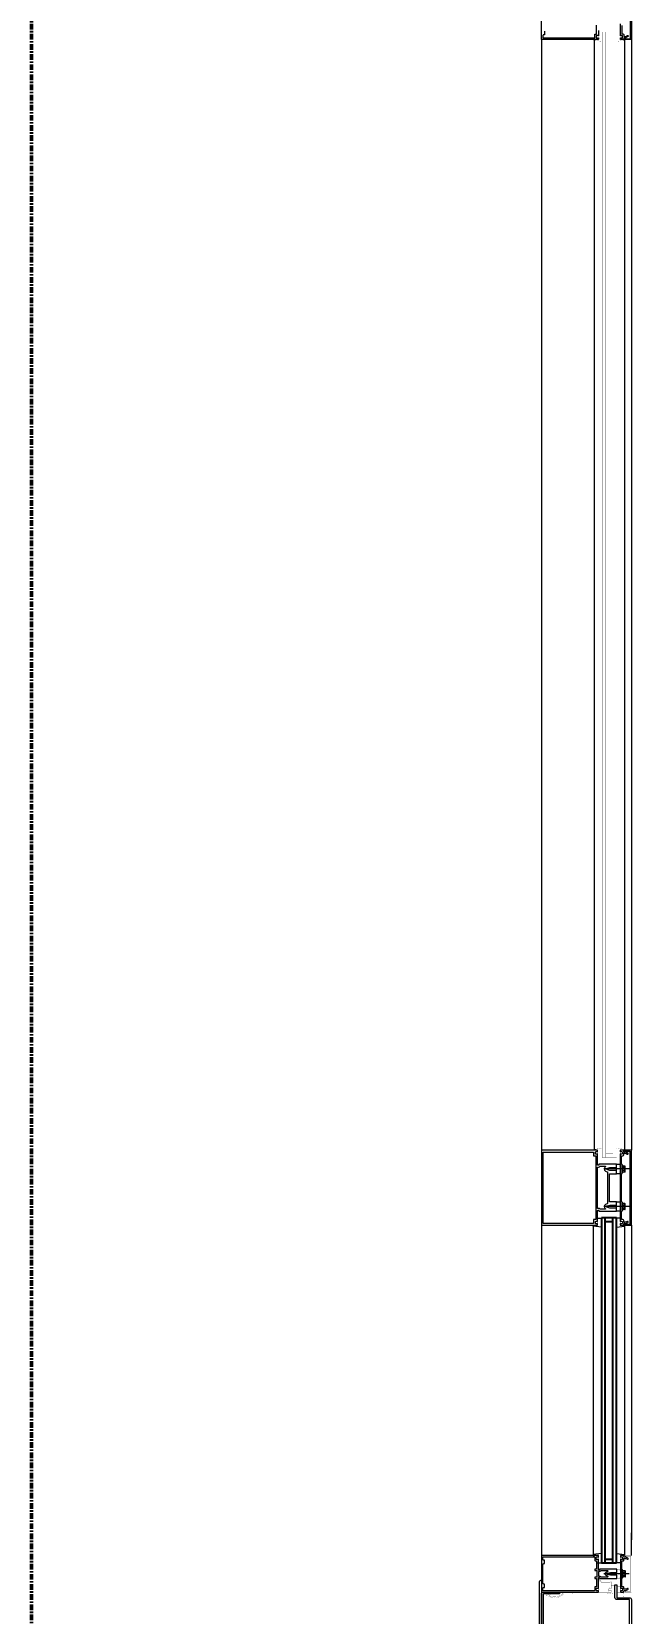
# Model space of a CAD drawing. Header units: inches. Extents: x 3850 to 5846, y -3 to 909.
# Drawn here: x 4338.1 to 4378.1, y 571.1 to 676.5 of the extents above; entities that cross this region are included whole.
import ezdxf

# ---------------------------------------------------------------- set-up
doc = ezdxf.new("R2010")
doc.units = ezdxf.units.IN
doc.header["$LTSCALE"] = 0.5
doc.header["$MEASUREMENT"] = 0
doc.linetypes.add('CENTER2', pattern=[1.125, 0.75, -0.125, 0.125, -0.125])
doc.layers.get('0').update_dxf_attribs({"lineweight": 18})
doc.layers.get('Defpoints').update_dxf_attribs({"color": 140, "lineweight": 18})
for name, color, linetype, lineweight in [('A-Detl-Fine', 90, 'Continuous', 18), ('A-Detl-Medm', 31, 'Continuous', 25), ('A-Detl-Thin', 150, 'Continuous', 18), ('A-Detl-Wide', 213, 'Continuous', 50)]:
    doc.layers.add(name, color=color, linetype=linetype, lineweight=lineweight)
doc.styles.add('Arch-Dim', font='romans.shx', dxfattribs={"width": 0.75})
doc.dimstyles.new('Aec-Arch-I-96', dxfattribs={"dimscale": 96, "dimtxt": 0.09375, "dimasz": 0.0625, "dimexe": 0.0625, "dimexo": 0.0625, "dimgap": 0.03125, "dimtad": 1, "dimdec": 4, "dimzin": 3, "dimdsep": 46, "dimlunit": 4, "dimtxsty": 'Arch-Dim', "dimblk": 'ARCHTICK', "dimcen": 0.09375, "dimazin": 2, "dimtfac": 0.75, "dimtdec": 4, "dimtix": 1, "dimtmove": 2, "dimatfit": 2, "dimfxl": 1, "dimtolj": 1, "dimtzin": 0, "dimarcsym": 0})

# ---------------------------------------------------------------- blocks, each defined once
blk = doc.blocks.new('AecDtl_9650C2')
at = {"layer": 'A-Detl-Thin'}
blk.add_lwpolyline([(0.04, 0.59), (0.6, 0.02, 0.414214), (0.65, 0.02), (0.65, 0.02, 0.397145), (0.65, 0.07), (0.16, 0.62, -0.18372), (0.12, 0.7), (0.12, 3.88, 0.414214), (0, 4), (0, 0.68, 0.198912)], format="xyb", close=True, dxfattribs=at)
blk = doc.blocks.new('_ArchTick')
at = {"color": 0, "linetype": 'ByBlock', "const_width": 0.15}
blk.add_lwpolyline([(-0.5, -0.5), (0.5, 0.5)], dxfattribs=at)
blk = doc.blocks.new('*D129')
at = {"layer": 'A-Detl-Wide', "color": 0, "lineweight": -2, "transparency": 16777216}
for p, q in [((4380.12, 575), (4416.12, 575)), ((4414.12, 575), (4414.12, 569)), ((4373.62, 569), (4416.12, 569))]:
    blk.add_line(p, q, dxfattribs=at)
at = {"layer": 'Defpoints', "color": 0, "transparency": 16777216}
for p in [(4378.12, 575), (4371.62, 569), (4414.12, 569)]:
    blk.add_point(p, dxfattribs=at)
at = {"layer": 'A-Detl-Wide', "color": 0, "lineweight": -2, "transparency": 16777216, "xscale": 2, "yscale": 2, "zscale": 2}
for p, rotation in [((4414.12, 575), 90), ((4414.12, 569), 270)]:
    blk.add_blockref('_ArchTick', p, dxfattribs=dict(at, rotation=rotation))
at = {"layer": 'A-Detl-Wide', "color": 0, "transparency": 16777216, "insert": (4411.33, 572), "char_height": 3, "attachment_point": 5, "rotation": 90, "style": 'Arch-Dim'}
blk.add_mtext('\\A1;6"', dxfattribs=at)

msp = doc.modelspace()

# ---------------------------------------------------------------- linework, layer by layer
at = {"layer": 'A-Detl-Fine'}
for p, q in [((4375.63785, 675.94367), (4375.63785, 676.00268)), ((4375.63785, 675.94367), (4375.63785, 602.05899)), ((4377.67, 675.94367), (4377.67, 676.00446)), ((4377.67, 675.94367), (4377.67, 602.05899)), ((4375.63785, 602.05899), (4375.63785, 601.99998)), ((4377.67, 602.05899), (4377.67, 601.9982)), ((4377.96427, 600.74998), (4376.27045, 600.74998)), ((4377.53855, 600.99317), (4377.49855, 600.99317)), ((4377.49855, 600.49317), (4377.49855, 600.99317)), ((4377.53855, 600.49317), (4377.53855, 600.99317)), ((4377.67823, 600.94609), (4377.53855, 600.94609)), ((4377.67823, 600.84463), (4377.53855, 600.84463)), ((4377.68216, 600.55658), (4377.68216, 600.92977)), ((4377.70086, 600.92977), (4377.68216, 600.92977)), ((4377.71316, 600.59099), (4377.71316, 600.89536)), ((4377.53855, 600.49317), (4377.49855, 600.49317)), ((4377.67823, 600.64171), (4377.53855, 600.64171)), ((4377.67823, 600.54026), (4377.53855, 600.54026)), ((4377.70086, 600.55658), (4377.68216, 600.55658)), ((4377.96427, 598.24998), (4376.27045, 598.24998)), ((4377.53855, 598.49317), (4377.49855, 598.49317)), ((4377.49855, 597.99317), (4377.49855, 598.49317)), ((4377.53855, 597.99317), (4377.49855, 597.99317)), ((4377.53855, 597.99317), (4377.53855, 598.49317)), ((4377.67823, 598.44609), (4377.53855, 598.44609)), ((4377.67823, 598.34463), (4377.53855, 598.34463)), ((4377.67823, 598.14171), (4377.53855, 598.14171)), ((4377.67823, 598.04026), (4377.53855, 598.04026)), ((4377.70086, 598.42977), (4377.68216, 598.42977)), ((4377.68216, 598.05658), (4377.68216, 598.42977)), ((4377.70086, 598.05658), (4377.68216, 598.05658)), ((4377.71316, 598.09099), (4377.71316, 598.39536)), ((4375.58001, 596.93959), (4375.58001, 575.06037)), ((4375.87001, 597.47959), (4376.12001, 597.47959)), ((4377.36952, 597.47959), (4377.11952, 597.47959)), ((4377.65952, 596.93959), (4377.65952, 575.06037)), ((4375.87001, 574.52037), (4376.12001, 574.52037)), ((4377.36952, 574.52037), (4377.11952, 574.52037)), ((4377.98134, 573.77846), (4376.28753, 573.77846)), ((4377.55562, 574.02164), (4377.51562, 574.02164)), ((4377.51562, 573.52164), (4377.51562, 574.02164)), ((4377.55562, 573.52164), (4377.51562, 573.52164)), ((4377.55562, 573.52164), (4377.55562, 574.02164)), ((4377.6953, 573.97456), (4377.55562, 573.97456)), ((4377.6953, 573.87311), (4377.55562, 573.87311)), ((4377.6953, 573.67019), (4377.55562, 573.67019)), ((4377.6953, 573.56873), (4377.55562, 573.56873)), ((4377.69923, 573.58505), (4377.69923, 573.95824)), ((4377.71793, 573.95824), (4377.69923, 573.95824)), ((4377.71793, 573.58505), (4377.69923, 573.58505)), ((4377.73023, 573.61946), (4377.73023, 573.92384))]:
    msp.add_line(p, q, dxfattribs=at)
at = {"layer": 'A-Detl-Fine', "const_width": 0.01111}
for points in [[(4376.16556, 675.86889), (4375.63785, 675.94367)], [(4375.92124, 676.47137), (4376.16556, 676.47137)], [(4377.38661, 676.47137), (4377.14229, 676.47137)], [(4377.14229, 675.86889), (4377.67, 675.94367)], [(4376.16556, 602.13377), (4375.63785, 602.05899)], [(4377.14229, 602.13377), (4377.67, 602.05899)], [(4375.92124, 601.53129), (4376.16556, 601.53129)], [(4377.38661, 601.53129), (4377.14229, 601.53129)], [(4377.14254, 574.08433), (4377.38683, 574.08433)], [(4377.38683, 573.47259), (4377.14254, 573.47259)], [(4372.44251, 572.3695), (4372.43109, 572.36332), (4372.42342, 572.35311), (4372.42061, 572.34038)], [(4372.42061, 572.34038), (4372.42475, 572.32511), (4372.43564, 572.31423), (4372.45091, 572.31008)], [(4372.44249, 572.3695), (4372.70747, 572.43529)], [(4372.45091, 572.31008), (4372.45298, 572.31016), (4372.45508, 572.31037), (4372.45706, 572.31068)], [(4372.53003, 572.3288), (4372.4571, 572.31072)], [(4372.52984, 572.32888), (4372.58952, 572.29255), (4372.65252, 572.26089), (4372.71821, 572.23422), (4372.78599, 572.2129), (4372.85522, 572.19725), (4372.9253, 572.18762), (4372.99559, 572.18433)], [(4372.62068, 572.34311), (4372.68967, 572.3089), (4372.76337, 572.28155), (4372.84006, 572.26148), (4372.91805, 572.24913), (4372.99559, 572.24491)], [(4372.71581, 572.41828), (4372.62162, 572.34302)], [(4372.71, 572.43562), (4372.70915, 572.43558), (4372.70829, 572.43546), (4372.70747, 572.43529)], [(4372.71963, 572.42599), (4372.71831, 572.43085), (4372.71486, 572.43431), (4372.71, 572.43562)], [(4372.71583, 572.41832), (4372.71787, 572.42044), (4372.71917, 572.42306), (4372.71963, 572.42599)], [(4372.99559, 572.24491), (4373.05963, 572.24774), (4373.12295, 572.25608), (4373.18519, 572.26974), (4373.24601, 572.28852), (4373.30504, 572.31224), (4373.36193, 572.34068), (4373.41632, 572.37366), (4373.46786, 572.41098), (4373.51618, 572.45243), (4373.56093, 572.49783)], [(4372.99559, 572.18433), (4373.05861, 572.18693), (4373.12126, 572.19459), (4373.18319, 572.20714), (4373.24403, 572.22437), (4373.30342, 572.24611), (4373.36101, 572.27217), (4373.41642, 572.30235), (4373.4693, 572.33647), (4373.51928, 572.37434), (4373.56601, 572.41577), (4373.60911, 572.46057)], [(4373.21832, 572.49634), (4373.21832, 572.52664)], [(4373.56114, 572.49634), (4373.21832, 572.49634)], [(4373.24863, 572.55692), (4373.23336, 572.55278), (4373.22249, 572.5419), (4373.21834, 572.52664)], [(4373.24863, 572.55692), (4374.19555, 572.55692)], [(4374.19555, 572.45921), (4373.6092, 572.45921)], [(4374.19555, 572.55692), (4374.19555, 572.45921)], [(4376.49292, 572.55655), (4376.60591, 572.55655)], [(4376.49292, 572.49791), (4376.49292, 572.55655)], [(4377.02062, 572.42313), (4376.49292, 572.49791)], [(4376.77631, 573.02561), (4377.02062, 573.02561)], [(4377.38708, 572.9091), (4377.14276, 572.9091)], [(4377.14276, 572.55731), (4377.38708, 572.55731)], [(4377.60807, 572.56448), (4377.59435, 572.50333), (4377.58612, 572.44097), (4377.58338, 572.378)], [(4377.58338, 572.378), (4377.58612, 572.31503), (4377.59435, 572.25266), (4377.60807, 572.19152)]]:
    msp.add_lwpolyline(points, dxfattribs=at)
at = {"layer": 'A-Detl-Fine'}
for points in [[(4377.36976, 600.43698), (4377.11976, 600.43698), (4377.11976, 601.06298), (4377.36976, 601.06298)], [(4377.36976, 597.93698), (4377.11976, 597.93698), (4377.11976, 598.56298), (4377.36976, 598.56298)]]:
    msp.add_lwpolyline(points, close=True, dxfattribs=at)
for points in [[(4376.12001, 596.86306), (4375.58001, 596.93959), (4375.58001, 596.99959), (4375.69564, 596.99959)], [(4377.11952, 596.86306), (4377.65952, 596.93959), (4377.65952, 596.99959), (4377.54388, 596.99959)], [(4376.12001, 575.1369), (4375.58001, 575.06037), (4375.58001, 575.00037), (4375.69564, 575.00037)], [(4377.11952, 575.1369), (4377.65952, 575.06037), (4377.65952, 575.00037), (4377.54388, 575.00037)]]:
    msp.add_lwpolyline(points, dxfattribs=at)
for centre, radius, start, end in [((4377.65885, 600.89536), 0.05431, 290.9107, 69.0893), ((4377.54831, 600.74317), 0.16485, 322.0123, 37.9877), ((4377.65885, 600.59099), 0.05431, 290.9107, 69.0893), ((4377.65885, 598.39536), 0.05431, 290.9107, 69.0893), ((4377.54831, 598.24317), 0.16485, 322.0123, 37.9877), ((4377.65885, 598.09099), 0.05431, 290.9107, 69.0893), ((4377.67592, 573.92384), 0.05431, 290.9107, 69.0893), ((4377.56538, 573.77164), 0.16485, 322.0123, 37.9877), ((4377.67592, 573.61946), 0.05431, 290.9107, 69.0893)]:
    msp.add_arc(centre, radius, start, end, dxfattribs=at)
at = {"layer": 'A-Detl-Medm', "linetype": 'Continuous'}
for p, q in [((4376.11976, 597.49998), (4376.11976, 574.49998)), ((4376.36976, 597.49998), (4376.11976, 597.49998)), ((4376.86976, 597.49998), (4376.36976, 597.49998)), ((4376.36976, 574.49998), (4376.36976, 597.49998)), ((4376.86976, 597.49998), (4376.86976, 574.49998)), ((4377.11976, 597.49998), (4376.86976, 597.49998)), ((4377.11976, 574.49998), (4377.11976, 597.49998)), ((4376.36976, 597.24998), (4376.86976, 597.24998)), ((4377.11976, 574.49998), (4376.11976, 574.49998)), ((4376.36976, 574.74998), (4376.86976, 574.74998))]:
    msp.add_line(p, q, dxfattribs=at)
at = {"layer": 'A-Detl-Medm', "linetype": 'Continuous', "const_width": 0.01111}
for points in [[(4376.16532, 676.49129), (4377.14254, 676.49129)], [(4376.16532, 601.51137), (4376.16532, 676.49129)], [(4376.40961, 601.51137), (4376.40961, 676.49129)], [(4376.40961, 676.247), (4376.89822, 676.247)], [(4376.89822, 676.49129), (4376.89822, 601.51137)], [(4377.14254, 676.49129), (4377.14254, 601.51137)], [(4376.40961, 601.75567), (4376.89822, 601.75567)], [(4376.16532, 601.51137), (4377.14254, 601.51137)]]:
    msp.add_lwpolyline(points, dxfattribs=at)
at = {"layer": 'A-Detl-Thin'}
for p, q in [((4372.11944, 676.00268), (4372.11944, 678.50268)), ((4378.06112, 676.05156), (4378.06112, 678.45382)), ((4378.11976, 678.50268), (4378.11976, 676.00268)), ((4372.33444, 676.54505), (4372.33444, 676.3154)), ((4375.79886, 676.34961), (4375.79886, 676.94681)), ((4375.92102, 676.59879), (4375.92102, 676.25481)), ((4375.90147, 676.00268), (4372.11944, 676.00268)), ((4372.11944, 676.00268), (4372.11959, 602.00027)), ((4372.21721, 676.25676), (4372.21717, 676.25676)), ((4372.21717, 676.25676), (4372.21717, 676.10041)), ((4372.21717, 676.10041), (4375.64739, 676.10041)), ((4372.22519, 676.28634), (4372.21721, 676.25676)), ((4372.24622, 676.30738), (4372.22519, 676.28634)), ((4372.27581, 676.31538), (4372.24622, 676.30738)), ((4372.33444, 676.3154), (4372.27581, 676.3154)), ((4372.27581, 676.3154), (4372.27581, 676.31538)), ((4375.64739, 676.10043), (4375.66218, 676.10442)), ((4375.64739, 676.10041), (4375.64739, 676.10043)), ((4375.66218, 676.10442), (4375.6727, 676.11493)), ((4375.6727, 676.11493), (4375.67669, 676.12972)), ((4375.67669, 676.12972), (4375.67671, 676.12972)), ((4375.67671, 676.12972), (4375.67671, 676.33006)), ((4375.67671, 676.33006), (4375.67672, 676.33006)), ((4375.67672, 676.33006), (4375.6794, 676.33991)), ((4375.6794, 676.33991), (4375.6864, 676.34691)), ((4375.6864, 676.34691), (4375.69625, 676.34957)), ((4375.69625, 676.34957), (4375.69625, 676.34961)), ((4375.69625, 676.34961), (4375.79886, 676.34961)), ((4375.77445, 676.22158), (4375.77443, 676.22158)), ((4375.77443, 676.22158), (4375.77443, 676.13559)), ((4375.77443, 676.13559), (4375.77445, 676.13559)), ((4375.7811, 676.24624), (4375.77445, 676.22158)), ((4375.77445, 676.13559), (4375.7811, 676.11094)), ((4375.79863, 676.26377), (4375.7811, 676.24624)), ((4375.7811, 676.11094), (4375.79863, 676.0934)), ((4375.82329, 676.27043), (4375.79863, 676.26377)), ((4375.79863, 676.0934), (4375.82329, 676.08674)), ((4375.83356, 676.27045), (4375.82329, 676.27045)), ((4375.82329, 676.27045), (4375.82329, 676.27043)), ((4375.82329, 676.08674), (4375.83356, 676.08674)), ((4375.83358, 676.27043), (4375.83356, 676.27045)), ((4375.83356, 676.08676), (4375.85646, 676.08977)), ((4375.83356, 676.08674), (4375.83356, 676.08676)), ((4375.8565, 676.26741), (4375.83358, 676.27043)), ((4375.85646, 676.08977), (4375.87762, 676.09857)), ((4375.87767, 676.25859), (4375.8565, 676.26741)), ((4375.87762, 676.09857), (4375.89592, 676.11268)), ((4375.89597, 676.24445), (4375.87767, 676.25859)), ((4375.89592, 676.11268), (4375.89597, 676.11266)), ((4375.90655, 676.24016), (4375.89597, 676.24451)), ((4375.89597, 676.24451), (4375.89597, 676.24445)), ((4375.89597, 676.11266), (4375.90655, 676.11702)), ((4375.91132, 676.00538), (4375.90147, 676.00272)), ((4375.90147, 676.00272), (4375.90147, 676.00268)), ((4375.91655, 676.24428), (4375.90655, 676.24016)), ((4375.90655, 676.11702), (4375.91655, 676.11289)), ((4375.91832, 676.01238), (4375.91132, 676.00538)), ((4375.92098, 676.25481), (4375.91655, 676.24428)), ((4375.91655, 676.11289), (4375.92098, 676.10236)), ((4375.92098, 676.02223), (4375.91832, 676.01238)), ((4375.92102, 676.25481), (4375.92098, 676.25481)), ((4375.92098, 676.10236), (4375.92102, 676.10236)), ((4375.92102, 676.02223), (4375.92098, 676.02223)), ((4375.92102, 676.10236), (4375.92102, 676.02223)), ((4377.62724, 676.06132), (4377.62724, 676.08087)), ((4377.62724, 676.08087), (4377.62728, 676.08087)), ((4377.62726, 676.06132), (4377.62724, 676.06132)), ((4377.63528, 676.03175), (4377.62726, 676.06132)), ((4377.62728, 676.08087), (4377.63261, 676.10058)), ((4377.63261, 676.10058), (4377.64662, 676.11459)), ((4377.6563, 676.01073), (4377.63528, 676.03175)), ((4377.64662, 676.11459), (4377.66633, 676.11992)), ((4377.68587, 676.00272), (4377.6563, 676.01073)), ((4377.66633, 676.11992), (4377.68604, 676.11458)), ((4377.68587, 676.00268), (4377.68587, 676.00272)), ((4378.11976, 676.00268), (4377.68587, 676.00268)), ((4377.68604, 676.11458), (4377.70005, 676.10057)), ((4377.70005, 676.10057), (4377.70539, 676.08087)), ((4377.70539, 676.08087), (4377.7054, 676.08087)), ((4377.7054, 676.08087), (4377.7054, 676.05156)), ((4377.7054, 676.05156), (4378.06112, 676.05156)), ((4378.11976, 676.00268), (4378.11976, 601.99998)), ((4377.68587, 601.99994), (4377.6563, 601.99193)), ((4377.68587, 601.99998), (4377.68587, 601.99994)), ((4372.11908, 596.99998), (4372.11991, 574.99998)), ((4378.11976, 596.99998), (4378.11976, 576.04333)), ((4378.11976, 574.99998), (4378.11976, 576.49998)), ((4375.90147, 574.99998), (4372.11894, 574.99998)), ((4372.11894, 574.99998), (4372.11894, 572.55692)), ((4372.21667, 574.7459), (4372.21667, 574.90225)), ((4372.21667, 574.90225), (4375.64739, 574.90225)), ((4372.21669, 574.7459), (4372.21667, 574.7459)), ((4372.21667, 573.15791), (4372.21667, 574.39899)), ((4372.21667, 574.39899), (4372.21671, 574.39899)), ((4372.22472, 574.71633), (4372.21669, 574.7459)), ((4372.21671, 574.39899), (4372.22472, 574.42856)), ((4372.24574, 574.69531), (4372.22472, 574.71633)), ((4372.22472, 574.42856), (4372.24574, 574.44958)), ((4372.27531, 574.6873), (4372.24574, 574.69531)), ((4372.24574, 574.44958), (4372.27531, 574.45759)), ((4372.27531, 574.68726), (4372.27531, 574.6873)), ((4372.33395, 574.68726), (4372.27531, 574.68726)), ((4372.27531, 574.45759), (4372.27531, 574.45761)), ((4372.27531, 574.45761), (4372.33395, 574.45761)), ((4372.33395, 574.45761), (4372.33395, 574.68726)), ((4375.64739, 574.90225), (4375.64739, 574.90223)), ((4375.64739, 574.90223), (4375.66219, 574.89822)), ((4375.66219, 574.89822), (4375.67269, 574.88771)), ((4375.67269, 574.88771), (4375.67669, 574.87294)), ((4375.67669, 574.87294), (4375.67671, 574.87294)), ((4375.67671, 574.87294), (4375.67671, 574.67261)), ((4375.67671, 574.67261), (4375.67672, 574.67261)), ((4375.67672, 574.67261), (4375.67939, 574.66276)), ((4375.67939, 574.66276), (4375.6864, 574.65576)), ((4375.6864, 574.65576), (4375.69625, 574.65309)), ((4375.69625, 574.65309), (4375.69625, 574.65307)), ((4375.69625, 574.65307), (4375.79886, 574.65307)), ((4375.77443, 574.78108), (4375.77443, 574.86706)), ((4375.77443, 574.86706), (4375.77445, 574.86706)), ((4375.77445, 574.78108), (4375.77443, 574.78108)), ((4375.77445, 574.86706), (4375.78113, 574.89171)), ((4375.78113, 574.75644), (4375.77445, 574.78108)), ((4375.78113, 574.89171), (4375.79864, 574.90922)), ((4375.79864, 574.73892), (4375.78113, 574.75644)), ((4375.79864, 574.90922), (4375.82329, 574.9159)), ((4375.82329, 574.73224), (4375.79864, 574.73892)), ((4375.79886, 574.65307), (4375.79886, 574.08433)), ((4375.82329, 574.9159), (4375.82329, 574.91594)), ((4375.82329, 574.91594), (4375.83356, 574.91594)), ((4375.82329, 574.73222), (4375.82329, 574.73224)), ((4375.83356, 574.73222), (4375.82329, 574.73222)), ((4375.83356, 574.91594), (4375.83358, 574.91592)), ((4375.85645, 574.73528), (4375.83356, 574.73224)), ((4375.83356, 574.73224), (4375.83356, 574.73222)), ((4375.83358, 574.91592), (4375.85649, 574.91287)), ((4375.87762, 574.74408), (4375.85645, 574.73528)), ((4375.85649, 574.91287), (4375.87766, 574.90405)), ((4375.89594, 574.75818), (4375.87762, 574.74408)), ((4375.87766, 574.90405), (4375.89597, 574.88994)), ((4375.89597, 574.75815), (4375.89594, 574.75818)), ((4375.89597, 574.88994), (4375.89597, 574.89)), ((4375.89597, 574.89), (4375.90655, 574.88564)), ((4375.90655, 574.76251), (4375.89597, 574.75815)), ((4375.90147, 574.99994), (4375.90147, 574.99998)), ((4375.91132, 574.99728), (4375.90147, 574.99994)), ((4375.90635, 574.38921), (4375.92102, 574.40387)), ((4375.92102, 574.37456), (4375.90635, 574.38921)), ((4375.90655, 574.88564), (4375.91655, 574.88976)), ((4375.91655, 574.75838), (4375.90655, 574.76251)), ((4375.91833, 574.99028), (4375.91132, 574.99728)), ((4375.91655, 574.88976), (4375.92098, 574.9003)), ((4375.92098, 574.74784), (4375.91655, 574.75838)), ((4375.92098, 574.98043), (4375.91833, 574.99028)), ((4375.92102, 574.98043), (4375.92098, 574.98043)), ((4375.92098, 574.9003), (4375.92102, 574.9003)), ((4375.92102, 574.74784), (4375.92098, 574.74784)), ((4375.92102, 574.9003), (4375.92102, 574.98043)), ((4375.92102, 574.40387), (4375.92102, 574.74784)), ((4375.92102, 574.03545), (4375.92102, 574.37456)), ((4375.67672, 574.06478), (4375.67671, 574.06478)), ((4375.67671, 574.06478), (4375.67671, 574.02569)), ((4375.67671, 574.02569), (4375.67672, 574.02569)), ((4375.67672, 573.5312), (4375.67671, 573.5312)), ((4375.67671, 573.5312), (4375.67671, 573.49213)), ((4375.67671, 573.49213), (4375.67672, 573.49213)), ((4375.67939, 574.07463), (4375.67672, 574.06478)), ((4375.67672, 574.02569), (4375.67939, 574.01584)), ((4375.67939, 573.54106), (4375.67672, 573.5312)), ((4375.67672, 573.49213), (4375.67939, 573.48228)), ((4375.6864, 574.08164), (4375.67939, 574.07463)), ((4375.67939, 574.01584), (4375.6864, 574.00883)), ((4375.6864, 573.54806), (4375.67939, 573.54106)), ((4375.67939, 573.48228), (4375.6864, 573.47527)), ((4375.69625, 574.08431), (4375.6864, 574.08164)), ((4375.6864, 574.00883), (4375.69625, 574.00616)), ((4375.69625, 573.55073), (4375.6864, 573.54806)), ((4375.6864, 573.47527), (4375.69625, 573.47261)), ((4375.79886, 574.08433), (4375.69625, 574.08433)), ((4375.69625, 574.08433), (4375.69625, 574.08431)), ((4375.69625, 574.00616), (4375.69625, 574.00614)), ((4375.69625, 574.00614), (4375.82329, 574.00614)), ((4375.82329, 573.55075), (4375.69625, 573.55075)), ((4375.69625, 573.55075), (4375.69625, 573.55073)), ((4375.69625, 573.47261), (4375.69625, 573.47259)), ((4375.69625, 573.47259), (4375.79886, 573.47259)), ((4375.79886, 573.47259), (4375.79886, 572.90385)), ((4375.82329, 574.00614), (4375.82329, 573.55075)), ((4375.92236, 574.03053), (4375.92102, 574.03545)), ((4375.98551, 573.92796), (4375.92102, 573.92796)), ((4375.92102, 573.92796), (4375.92102, 573.62894)), ((4375.92102, 573.62894), (4375.98551, 573.62894)), ((4375.92102, 573.52144), (4375.92236, 573.52636)), ((4375.92102, 573.18235), (4375.92102, 573.52144)), ((4375.92586, 574.02703), (4375.92236, 574.03053)), ((4375.92236, 573.52636), (4375.92586, 573.52986)), ((4375.93078, 574.02569), (4375.92586, 574.02703)), ((4375.92586, 573.52986), (4375.93078, 573.53119)), ((4375.98551, 574.02569), (4375.93078, 574.02569)), ((4375.93078, 573.53119), (4375.93078, 573.5312)), ((4375.93078, 573.5312), (4375.98551, 573.5312)), ((4376.02417, 573.93519), (4375.98549, 573.92798)), ((4375.98549, 573.92798), (4375.98551, 573.92796)), ((4375.99043, 574.02704), (4375.98551, 574.02571)), ((4375.98551, 574.02571), (4375.98551, 574.02569)), ((4375.98551, 573.62894), (4375.98555, 573.62892)), ((4375.98551, 573.5312), (4375.98551, 573.53119)), ((4375.98551, 573.53119), (4375.99043, 573.52986)), ((4375.98555, 573.62892), (4376.02423, 573.62169)), ((4375.99393, 574.03053), (4375.99043, 574.02704)), ((4375.99043, 573.52986), (4375.99393, 573.52636)), ((4375.99526, 574.03545), (4375.99393, 574.03053)), ((4375.99393, 573.52636), (4375.99526, 573.52144)), ((4375.99528, 574.03545), (4375.99526, 574.03545)), ((4375.99526, 573.52144), (4375.99528, 573.52144)), ((4375.99529, 574.07455), (4375.99528, 574.07455)), ((4375.99528, 574.07455), (4375.99528, 574.03545)), ((4375.99528, 573.52144), (4375.99528, 573.48235)), ((4375.99528, 573.48235), (4375.99529, 573.48235)), ((4375.99663, 574.07947), (4375.99529, 574.07455)), ((4375.99529, 573.48235), (4375.99663, 573.47743)), ((4376.00013, 574.08298), (4375.99663, 574.07947)), ((4375.99663, 573.47743), (4376.00013, 573.47392)), ((4376.00506, 574.08431), (4376.00013, 574.08298)), ((4376.00013, 573.47392), (4376.00506, 573.47259)), ((4377.14254, 574.08433), (4376.00506, 574.08433)), ((4376.00506, 574.08433), (4376.00506, 574.08431)), ((4376.00506, 573.47259), (4377.14254, 573.47259)), ((4376.05721, 573.9554), (4376.02417, 573.93519)), ((4376.02423, 573.62169), (4376.05725, 573.60145)), ((4376.08124, 573.98658), (4376.05721, 573.9554)), ((4376.05725, 573.60145), (4376.08126, 573.57026)), ((4376.08126, 573.9866), (4376.08124, 573.98658)), ((4376.5342, 573.9866), (4376.08126, 573.9866)), ((4376.08126, 573.5703), (4376.5342, 573.5703)), ((4376.08126, 573.57026), (4376.08126, 573.5703)), ((4376.38245, 573.80329), (4376.39936, 573.85018)), ((4376.38245, 573.75362), (4376.38245, 573.80329)), ((4376.39936, 573.70673), (4376.38245, 573.75362)), ((4376.39936, 573.85018), (4376.43318, 573.88875)), ((4376.43318, 573.66817), (4376.39936, 573.70673)), ((4376.43318, 573.88875), (4376.4839, 573.91344)), ((4376.4839, 573.64347), (4376.43318, 573.66817)), ((4376.48151, 573.79552), (4376.50919, 573.81905)), ((4376.48151, 573.7614), (4376.48151, 573.79552)), ((4376.50919, 573.73787), (4376.48151, 573.7614)), ((4376.48389, 573.91344), (4376.54178, 573.92897)), ((4376.4839, 573.91344), (4376.48389, 573.91344)), ((4376.48389, 573.64345), (4376.4839, 573.64347)), ((4376.54178, 573.62794), (4376.48389, 573.64345)), ((4376.50919, 573.81906), (4376.72233, 573.87617)), ((4376.50919, 573.81905), (4376.50919, 573.81906)), ((4376.50919, 573.73783), (4376.50919, 573.73787)), ((4376.72233, 573.68073), (4376.50919, 573.73783)), ((4376.5342, 573.98658), (4376.5342, 573.9866)), ((4376.55875, 573.97362), (4376.5342, 573.98658)), ((4376.5342, 573.57033), (4376.55875, 573.58328)), ((4376.5342, 573.5703), (4376.5342, 573.57033)), ((4376.54178, 573.92899), (4376.56214, 573.94785)), ((4376.54178, 573.92897), (4376.54178, 573.92899)), ((4376.54179, 573.62793), (4376.54178, 573.62794)), ((4376.56215, 573.60905), (4376.54179, 573.62793)), ((4376.56214, 573.94785), (4376.55875, 573.97362)), ((4376.55875, 573.58328), (4376.56215, 573.60905)), ((4376.72233, 573.87617), (4377.14254, 573.87617)), ((4377.14254, 573.68073), (4376.72233, 573.68073)), ((4377.14254, 574.04524), (4377.14254, 574.08433)), ((4377.1572, 574.03057), (4377.14254, 574.04524)), ((4377.14254, 574.01591), (4377.1572, 574.03057)), ((4377.14254, 573.94457), (4377.14254, 574.01591)), ((4377.1572, 573.92993), (4377.14254, 573.94457)), ((4377.14254, 573.91526), (4377.1572, 573.92993)), ((4377.14254, 573.87617), (4377.14254, 573.91526)), ((4377.14254, 573.64164), (4377.14254, 573.68073)), ((4377.1572, 573.62697), (4377.14254, 573.64164)), ((4377.14254, 573.61233), (4377.1572, 573.62697)), ((4377.14254, 573.54099), (4377.14254, 573.61233)), ((4377.1572, 573.52632), (4377.14254, 573.54099)), ((4377.14254, 573.51166), (4377.1572, 573.52632)), ((4377.14254, 573.47259), (4377.14254, 573.51166)), ((4372.11894, 572.55692), (4375.90147, 572.55692)), ((4372.21669, 573.15791), (4372.21667, 573.15791)), ((4372.21667, 572.65465), (4372.21667, 572.811)), ((4372.21667, 572.811), (4372.21671, 572.811)), ((4375.64739, 572.65465), (4372.21667, 572.65465)), ((4372.22472, 573.12834), (4372.21669, 573.15791)), ((4372.21671, 572.811), (4372.22472, 572.84057)), ((4372.24574, 573.10732), (4372.22472, 573.12834)), ((4372.22472, 572.84057), (4372.24574, 572.86159)), ((4372.27531, 573.09931), (4372.24574, 573.10732)), ((4372.24574, 572.86159), (4372.27531, 572.8696)), ((4372.27531, 573.09929), (4372.27531, 573.09931)), ((4372.33395, 573.09929), (4372.27531, 573.09929)), ((4372.27531, 572.8696), (4372.27531, 572.86964)), ((4372.27531, 572.86964), (4372.33395, 572.86964)), ((4372.33395, 572.86964), (4372.33395, 573.09929)), ((4375.66217, 572.65867), (4375.64739, 572.65467)), ((4375.64739, 572.65467), (4375.64739, 572.65465)), ((4375.67268, 572.66917), (4375.66217, 572.65867)), ((4375.67669, 572.68396), (4375.67268, 572.66917)), ((4375.67671, 572.68396), (4375.67669, 572.68396)), ((4375.67672, 572.8843), (4375.67671, 572.8843)), ((4375.67671, 572.8843), (4375.67671, 572.68396)), ((4375.67939, 572.89415), (4375.67672, 572.8843)), ((4375.6864, 572.90116), (4375.67939, 572.89415)), ((4375.69625, 572.90383), (4375.6864, 572.90116)), ((4375.79886, 572.90385), (4375.69625, 572.90385)), ((4375.69625, 572.90385), (4375.69625, 572.90383)), ((4375.77443, 572.68983), (4375.77443, 572.77581)), ((4375.77443, 572.77581), (4375.77445, 572.77581)), ((4375.77445, 572.68983), (4375.77443, 572.68983)), ((4375.77445, 572.77581), (4375.78113, 572.80046)), ((4375.78113, 572.66519), (4375.77445, 572.68983)), ((4375.78113, 572.80046), (4375.79864, 572.81798)), ((4375.79864, 572.64767), (4375.78113, 572.66519)), ((4375.79864, 572.81798), (4375.82329, 572.82465)), ((4375.82329, 572.641), (4375.79864, 572.64767)), ((4375.82329, 572.82465), (4375.82329, 572.82469)), ((4375.82329, 572.82469), (4375.83356, 572.82469)), ((4375.82329, 572.64096), (4375.82329, 572.641)), ((4375.83356, 572.64096), (4375.82329, 572.64096)), ((4375.83356, 572.82469), (4375.83358, 572.82465)), ((4375.85645, 572.64401), (4375.83356, 572.64098)), ((4375.83356, 572.64098), (4375.83356, 572.64096)), ((4375.83358, 572.82465), (4375.85649, 572.8216)), ((4375.87762, 572.65281), (4375.85645, 572.64401)), ((4375.85649, 572.8216), (4375.87766, 572.81279)), ((4375.89594, 572.66692), (4375.87762, 572.65281)), ((4375.87766, 572.81279), (4375.89597, 572.79867)), ((4375.89597, 572.6669), (4375.89594, 572.66692)), ((4375.89597, 572.79867), (4375.89597, 572.79875)), ((4375.89597, 572.79875), (4375.90655, 572.7944)), ((4375.90655, 572.67126), (4375.89597, 572.6669)), ((4375.90147, 572.55696), (4375.91132, 572.55961)), ((4375.90147, 572.55692), (4375.90147, 572.55696)), ((4375.90635, 573.16769), (4375.92102, 573.18235)), ((4375.92102, 573.15302), (4375.90635, 573.16769)), ((4375.90655, 572.7944), (4375.91655, 572.79852)), ((4375.91655, 572.66713), (4375.90655, 572.67126)), ((4375.91132, 572.55961), (4375.91833, 572.56662)), ((4375.91655, 572.79852), (4375.92098, 572.80906)), ((4375.92098, 572.65659), (4375.91655, 572.66713)), ((4375.91833, 572.56662), (4375.92098, 572.57647)), ((4375.92098, 572.80906), (4375.92102, 572.80906)), ((4375.92102, 572.65659), (4375.92098, 572.65659)), ((4375.92098, 572.57647), (4375.92102, 572.57647)), ((4375.92102, 572.80906), (4375.92102, 573.15302)), ((4375.92102, 572.57647), (4375.92102, 572.65659))]:
    msp.add_line(p, q, dxfattribs=at)
msp.add_lwpolyline([(4377.48456, 676.93508), (4377.48456, 676.36816), (4377.55884, 676.36816), (4377.55884, 676.36815), (4377.58842, 676.36013), (4377.60944, 676.3391), (4377.61744, 676.30953), (4377.61746, 676.30954), (4377.61746, 676.19814), (4377.74921, 676.19814), (4377.85199, 676.25747), (4377.85201, 676.25745), (4377.87175, 676.26268), (4377.89089, 676.25754), (4377.90537, 676.24315), (4377.9106, 676.2234), (4377.90546, 676.20427), (4377.89106, 676.18978), (4377.89108, 676.18976), (4377.71262, 676.08674), (4377.7126, 676.0867), (4377.6801, 676.11825), (4377.63822, 676.11138), (4377.61749, 676.0711), (4377.61746, 676.0711), (4377.61746, 676.03201), (4377.61744, 676.03201), (4377.61343, 676.01723), (4377.60293, 676.00672), (4377.58815, 676.00272), (4377.58815, 676.00268), (4377.40638, 676.00268), (4377.40638, 676.00272), (4377.39653, 676.00538), (4377.38953, 676.01238), (4377.38687, 676.02223), (4377.38683, 676.02223), (4377.38683, 676.10236), (4377.38685, 676.10236), (4377.3913, 676.11289), (4377.4013, 676.11702), (4377.41188, 676.11266), (4377.41191, 676.11272), (4377.4302, 676.09859), (4377.45137, 676.08979), (4377.4743, 676.08676), (4377.4743, 676.08674), (4377.48456, 676.08674), (4377.48456, 676.08676), (4377.50921, 676.09341), (4377.52674, 676.11093), (4377.5334, 676.13559), (4377.53342, 676.13559), (4377.53342, 676.22158), (4377.5334, 676.22158), (4377.52675, 676.24622), (4377.50923, 676.26375), (4377.48456, 676.27042), (4377.48456, 676.27045), (4377.4743, 676.27045), (4377.4743, 676.27043), (4377.45138, 676.26741), (4377.43022, 676.25861), (4377.41191, 676.24447), (4377.41188, 676.24451), (4377.4013, 676.24016), (4377.39131, 676.24428), (4377.38687, 676.25481), (4377.38683, 676.25481), (4377.38683, 677.03279)], dxfattribs=at)
for points in [[(4377.11976, 598.07998), (4377.13476, 598.09498), (4377.11976, 598.10998), (4377.11976, 598.14998), (4376.68976, 598.14998), (4376.47165, 598.20842, -0.767326988), (4376.47165, 598.29154), (4376.68976, 598.34998), (4377.11976, 598.34998), (4377.11976, 598.38998), (4377.13476, 598.40498), (4377.11976, 598.41998), (4377.11976, 598.49298), (4377.13476, 598.50798), (4377.11976, 598.52298), (4377.11976, 598.56298), (4376.65224, 598.56298), (4376.65224, 600.43698), (4377.11976, 600.43698), (4377.11976, 600.47698), (4377.13476, 600.49198), (4377.11976, 600.50698), (4377.11976, 600.57998), (4377.13476, 600.59498), (4377.11976, 600.60998), (4377.11976, 600.64998), (4376.68976, 600.64998), (4376.47165, 600.70842, -0.767326988), (4376.47165, 600.79154), (4376.68976, 600.84998), (4377.11976, 600.84998), (4377.11976, 600.88998), (4377.13476, 600.90498), (4377.11976, 600.91998), (4377.11976, 600.99298), (4377.13476, 601.00798), (4377.11976, 601.02298), (4377.11976, 601.06298), (4375.95576, 601.06298, 0.414213562), (4375.94576, 601.05298), (4375.94576, 601.01298, -0.414213562), (4375.93576, 601.00298), (4375.87976, 601.00298, -0.414213562), (4375.86976, 601.01298), (4375.86976, 601.35998), (4375.85476, 601.37498), (4375.86976, 601.38998), (4375.86976, 601.74198, 0.669376495), (4375.84412, 601.75255, -0.199772927), (4375.78027, 601.72598), (4375.76976, 601.72598, -0.414213562), (4375.71976, 601.77598), (4375.71976, 601.86398, -0.414213562), (4375.76976, 601.91398), (4375.78027, 601.91398, -0.199772927), (4375.84412, 601.88741, 0.669376495), (4375.86976, 601.89798), (4375.86976, 601.97998, 0.414213562), (4375.84976, 601.99998), (4372.1191, 601.99998), (4372.11908, 596.99998), (4375.84976, 596.99998, 0.414213562), (4375.86976, 597.01998), (4375.86976, 597.10198, 0.669376495), (4375.84412, 597.11255, -0.199772927), (4375.78027, 597.08598), (4375.76976, 597.08598, -0.414213562), (4375.71976, 597.13598), (4375.71976, 597.22398, -0.414213562), (4375.76976, 597.27398), (4375.78027, 597.27398, -0.199772927), (4375.84412, 597.24741, 0.669376495), (4375.86976, 597.25798), (4375.86976, 597.60998), (4375.85476, 597.62498), (4375.86976, 597.63998), (4375.86976, 597.98698, -0.414213562), (4375.87976, 597.99698), (4375.93576, 597.99698, -0.414213562), (4375.94576, 597.98698), (4375.94576, 597.94698, 0.414213562), (4375.95576, 597.93698), (4377.11976, 597.93698), (4377.11976, 597.97698), (4377.13476, 597.99198), (4377.11976, 598.00698)], [(4375.61476, 597.37998, 0.414213562), (4375.59476, 597.35998), (4375.59476, 597.15498, -0.414213562), (4375.56476, 597.12498), (4372.24408, 597.12498), (4372.24408, 601.87498), (4375.56476, 601.87498, -0.414213562), (4375.59476, 601.84498), (4375.59476, 601.63998, 0.414213562), (4375.61476, 601.61998), (4375.74476, 601.61998), (4375.74476, 597.37998)], [(4377.49476, 601.04998), (4377.46976, 601.07498), (4377.46976, 601.62598), (4377.54576, 601.62598, 0.414213562), (4377.60576, 601.68598), (4377.60576, 601.79998), (4377.74058, 601.79998), (4377.84576, 601.73926, 1), (4377.88576, 601.80854), (4377.70313, 601.91398, -0.849090459), (4377.60576, 601.92998), (4377.60576, 601.96998, 0.414213562), (4377.57576, 601.99998), (4377.38976, 601.99998, 0.414213562), (4377.36976, 601.97998), (4377.36976, 601.89798, 0.669376495), (4377.3954, 601.88741, -0.199772927), (4377.45925, 601.91398), (4377.46976, 601.91398, -0.414213562), (4377.51976, 601.86398), (4377.51976, 601.77598, -0.414213562), (4377.46976, 601.72598), (4377.45925, 601.72598, -0.199772927), (4377.3954, 601.75255, 0.669376495), (4377.36976, 601.74198), (4377.36976, 600.97498), (4377.35476, 600.95998), (4377.36976, 600.94498), (4377.36976, 600.55498), (4377.35476, 600.53998), (4377.36976, 600.52498), (4377.36976, 598.47498), (4377.35476, 598.45998), (4377.36976, 598.44498), (4377.36976, 598.05498), (4377.35476, 598.03998), (4377.36976, 598.02498), (4377.36976, 597.25798, 0.669376495), (4377.3954, 597.24741, -0.199772927), (4377.45925, 597.27398), (4377.46976, 597.27398, -0.414213562), (4377.51976, 597.22398), (4377.51976, 597.13598, -0.414213562), (4377.46976, 597.08598), (4377.45925, 597.08598, -0.199772927), (4377.3954, 597.11255, 0.669376495), (4377.36976, 597.10198), (4377.36976, 597.01998, 0.414213562), (4377.38976, 596.99998), (4377.57576, 596.99998, 0.414213562), (4377.60576, 597.02998), (4377.60576, 597.06998, -0.849090459), (4377.70313, 597.08598), (4377.88576, 597.19142, 1), (4377.84576, 597.2607), (4377.74058, 597.19998), (4377.60576, 597.19998), (4377.60576, 597.31398, 0.414213562), (4377.54576, 597.37398), (4377.46976, 597.37398), (4377.46976, 597.92498), (4377.49476, 597.94998), (4377.49476, 598.23498), (4377.47976, 598.24998), (4377.49476, 598.26498), (4377.49476, 598.54998), (4377.46976, 598.57498), (4377.46976, 600.42498), (4377.49476, 600.44998), (4377.49476, 600.73498), (4377.47976, 600.74998), (4377.49476, 600.76498)], [(4377.69576, 601.93798), (4378.01976, 601.93798), (4378.01976, 597.06198), (4377.69576, 597.06198), (4377.69576, 597.07998, 1), (4377.61576, 597.07998), (4377.61576, 597.05998, 0.414213562), (4377.67576, 596.99998), (4378.11976, 596.99998), (4378.11976, 601.99998), (4377.67576, 601.99998, 0.414213562), (4377.61576, 601.93998), (4377.61576, 601.91998, 1), (4377.69576, 601.91998)], [(4376.505, 598.42988), (4376.4393, 598.41228, 0.624437531), (4376.3815, 598.11592, -0.719425495), (4376.36341, 598.06198), (4376.04801, 598.06198, 0.25049165), (4375.93576, 598.12198), (4375.86976, 598.12198), (4375.86976, 600.87798), (4375.93576, 600.87798, 0.25049165), (4376.04801, 600.93798), (4376.36341, 600.93798, -0.719425495), (4376.3815, 600.88404, 0.624437531), (4376.4393, 600.58768), (4376.505, 600.57008, -0.339454259), (4376.52724, 600.5411), (4376.52724, 598.45886, -0.339454259)], [(4372.24394, 565.44304, -0.414213562), (4372.11894, 565.56804), (4372.11894, 572.43192, -0.414213562), (4372.24394, 572.55692), (4373.33485, 572.55692), (4373.33485, 572.43476), (4372.25673, 572.43476, 0.414213562), (4372.2411, 572.41914), (4372.2411, 565.58082, 0.414213562), (4372.25673, 565.5652), (4373.33485, 565.5652), (4373.33485, 565.44304)], [(4378.11974, 572.06547), (4378.11974, 565.93449, -0.414213562), (4377.99474, 565.80949), (4377.15816, 565.80949, 0.414213562), (4377.14254, 565.79387), (4377.14254, 564.95443), (4377.02038, 564.95443), (4377.02038, 565.80665, -0.414213562), (4377.14538, 565.93165), (4377.98196, 565.93165, 0.414213562), (4377.99758, 565.94728), (4377.99758, 572.05269, 0.414213562), (4377.98196, 572.06831), (4377.14538, 572.06831, -0.414213562), (4377.02038, 572.19331), (4377.02038, 573.04553), (4377.14254, 573.04553), (4377.14254, 572.20609, 0.414213562), (4377.15816, 572.19047), (4377.99474, 572.19047, -0.414213562)]]:
    msp.add_lwpolyline(points, format="xyb", close=True, dxfattribs=at)
msp.add_lwpolyline([(4377.45139, 572.82161), (4377.4743, 572.82465), (4377.4743, 572.82469), (4377.48456, 572.82469), (4377.48456, 572.82465), (4377.50922, 572.81797), (4377.52673, 572.80045), (4377.5334, 572.77581), (4377.53342, 572.77581), (4377.53342, 572.68983), (4377.5334, 572.68983), (4377.52672, 572.66518), (4377.50921, 572.64766), (4377.48456, 572.64098), (4377.48456, 572.64096), (4377.4743, 572.64096), (4377.4743, 572.64098), (4377.45138, 572.64402), (4377.43022, 572.65283), (4377.41191, 572.66694), (4377.41188, 572.6669), (4377.4013, 572.67127), (4377.3913, 572.66714), (4377.38687, 572.65659), (4377.38683, 572.65659), (4377.38683, 572.57647), (4377.38687, 572.57647), (4377.38953, 572.56662), (4377.39653, 572.55961), (4377.40638, 572.55696), (4377.40638, 572.55692), (4377.58815, 572.55692), (4377.58815, 572.55696), (4377.60294, 572.56095), (4377.61345, 572.57146), (4377.61744, 572.58625), (4377.61746, 572.58625), (4377.61746, 572.62532), (4377.61749, 572.62532), (4377.63823, 572.66559), (4377.68007, 572.67247), (4377.7126, 572.64094), (4377.71262, 572.64096), (4377.89108, 572.744), (4377.89106, 572.74402), (4377.90548, 572.75849), (4377.91061, 572.77764), (4377.90537, 572.79738), (4377.8909, 572.81179), (4377.87175, 572.81693), (4377.85201, 572.81169), (4377.85199, 572.81171), (4377.74921, 572.75236), (4377.61746, 572.75236), (4377.61746, 572.86376), (4377.61744, 572.86374), (4377.60947, 572.89333), (4377.58845, 572.91437), (4377.55885, 572.92237), (4377.55884, 572.9224), (4377.48456, 572.9224), (4377.48456, 573.46086), (4377.50899, 573.48529), (4377.50899, 573.7638), (4377.49433, 573.77846), (4377.50899, 573.7931), (4377.50899, 574.07161), (4377.48456, 574.09604), (4377.48456, 574.6345), (4377.55884, 574.6345), (4377.55884, 574.63452), (4377.58842, 574.64251), (4377.60944, 574.66354), (4377.61744, 574.69311), (4377.61746, 574.69313), (4377.61746, 574.80454), (4377.74921, 574.80454), (4377.85199, 574.74518), (4377.85201, 574.7452), (4377.87175, 574.73996), (4377.89089, 574.74509), (4377.90535, 574.75952), (4377.91061, 574.77925), (4377.90549, 574.79839), (4377.89108, 574.81286), (4377.89108, 574.8129), (4377.71262, 574.91594), (4377.7126, 574.91594), (4377.68006, 574.88443), (4377.63822, 574.89131), (4377.61749, 574.93157), (4377.61746, 574.93157), (4377.61746, 574.97067), (4377.61744, 574.97067), (4377.61346, 574.98545), (4377.60295, 574.99596), (4377.58815, 574.99996), (4377.58815, 574.99998), (4377.40638, 574.99998), (4377.40638, 574.99994), (4377.39653, 574.99728), (4377.38953, 574.99028), (4377.38687, 574.98043), (4377.38683, 574.98043), (4377.38683, 574.9003), (4377.38687, 574.9003), (4377.3913, 574.88976), (4377.4013, 574.88564), (4377.41188, 574.89), (4377.41191, 574.88996), (4377.43023, 574.90407), (4377.45139, 574.91288), (4377.4743, 574.91592), (4377.4743, 574.91594), (4377.48456, 574.91594), (4377.48456, 574.9159), (4377.50922, 574.90922), (4377.52673, 574.8917), (4377.5334, 574.86706), (4377.53342, 574.86706), (4377.53342, 574.78108), (4377.5334, 574.78108), (4377.52672, 574.75643), (4377.50921, 574.73891), (4377.48456, 574.73222), (4377.4743, 574.73222), (4377.4743, 574.73224), (4377.45138, 574.73528), (4377.43022, 574.74409), (4377.41191, 574.7582), (4377.41188, 574.75815), (4377.4013, 574.76251), (4377.3913, 574.75839), (4377.38687, 574.74784), (4377.38683, 574.74784), (4377.38683, 573.99833), (4377.37219, 573.98366), (4377.38683, 573.96902), (4377.38683, 573.5879), (4377.37219, 573.57324), (4377.38683, 573.55857), (4377.38683, 572.80906), (4377.38687, 572.80906), (4377.3913, 572.79852), (4377.4013, 572.7944), (4377.41188, 572.79875), (4377.41191, 572.79869), (4377.43023, 572.81281)], close=True, dxfattribs=at)
at = {"layer": 'A-Detl-Thin', "const_width": 0.01111}
for points in [[(4378.06112, 572.6058), (4377.7054, 572.6058), (4377.7054, 572.63511), (4377.70539, 572.63511), (4377.70007, 572.65482), (4377.68606, 572.66883), (4377.66633, 572.67416), (4377.64662, 572.66885), (4377.6326, 572.65483), (4377.62728, 572.63511), (4377.62724, 572.63511), (4377.62724, 572.61556), (4377.62728, 572.61556), (4377.63526, 572.58598), (4377.65629, 572.56494), (4377.68587, 572.55694), (4377.68587, 572.55692), (4378.11976, 572.55692), (4378.11976, 574.99998), (4377.68587, 574.99998), (4377.68587, 574.99996), (4377.65629, 574.99196), (4377.63526, 574.97092), (4377.62728, 574.94134), (4377.62724, 574.94134), (4377.62724, 574.92179), (4377.62726, 574.92179), (4377.63259, 574.90208), (4377.64662, 574.88806), (4377.66633, 574.88274), (4377.68605, 574.88805), (4377.70006, 574.90207), (4377.70539, 574.92179), (4377.7054, 574.92179), (4377.7054, 574.95112), (4378.06112, 574.95112)], [(4375.92102, 572.69081), (4375.87214, 572.69081), (4375.87214, 572.67126), (4375.87213, 572.67126), (4375.86797, 572.661), (4375.85843, 572.65663), (4375.84794, 572.66018), (4375.84792, 572.66017), (4375.80413, 572.69791), (4375.80415, 572.69793), (4375.79394, 572.71916), (4375.80169, 572.74), (4375.82329, 572.74941), (4375.82329, 572.74944), (4375.92102, 572.74944), (4375.92104, 572.74941), (4375.95061, 572.74138), (4375.97163, 572.72036), (4375.97962, 572.69079), (4375.97964, 572.69081), (4375.97964, 572.61556), (4376.57086, 572.61556), (4376.57086, 572.77581), (4376.57088, 572.77581), (4376.58557, 572.83005), (4376.62412, 572.8686), (4376.67835, 572.88329), (4376.67835, 572.88331), (4376.71745, 572.88331), (4376.71745, 573.22339), (4376.10961, 573.22339), (4376.10961, 573.22341), (4376.09441, 573.22543), (4376.08035, 573.23125), (4376.06817, 573.24058), (4376.06815, 573.24056), (4375.94601, 573.36272), (4375.93668, 573.37491), (4375.93086, 573.38896), (4375.92885, 573.40417), (4375.92882, 573.40417), (4375.92882, 573.51166), (4375.92884, 573.51166), (4375.93151, 573.52151), (4375.93852, 573.52851), (4375.94836, 573.53117), (4375.94836, 573.5312), (4375.96791, 573.5312), (4375.96791, 573.53117), (4375.97776, 573.52851), (4375.98475, 573.52151), (4375.98742, 573.51166), (4375.98746, 573.51166), (4375.98746, 573.40417), (4376.10961, 573.28203), (4376.71745, 573.28203), (4376.71747, 573.28199), (4376.74704, 573.27397), (4376.76805, 573.25294), (4376.77604, 573.22337), (4376.77608, 573.22339), (4376.77608, 572.80906), (4376.77604, 572.80906), (4376.77161, 572.79852), (4376.76162, 572.7944), (4376.75104, 572.79875), (4376.75104, 572.79867), (4376.73274, 572.81281), (4376.71157, 572.82163), (4376.68864, 572.82465), (4376.68862, 572.82469), (4376.67835, 572.82469), (4376.67835, 572.82467), (4376.6537, 572.81801), (4376.63617, 572.80047), (4376.62952, 572.77581), (4376.6295, 572.77581), (4376.6295, 572.68983), (4376.62952, 572.68983), (4376.63617, 572.66518), (4376.6537, 572.64764), (4376.67835, 572.64098), (4376.67835, 572.64096), (4376.68862, 572.64096), (4376.68862, 572.64098), (4376.71152, 572.64399), (4376.73268, 572.65279), (4376.75098, 572.6669), (4376.75104, 572.6669), (4376.76162, 572.67125), (4376.77161, 572.66713), (4376.77604, 572.65659), (4376.77608, 572.65659), (4376.77608, 572.57647), (4376.77604, 572.57647), (4376.77338, 572.56662), (4376.76638, 572.55962), (4376.75654, 572.55696), (4376.75654, 572.55692), (4375.94054, 572.55692), (4375.94054, 572.55694), (4375.9307, 572.55962), (4375.9237, 572.56662), (4375.92104, 572.57647), (4375.92102, 572.57647)]]:
    msp.add_lwpolyline(points, close=True, dxfattribs=at)
at = {"layer": 'A-Detl-Wide', "linetype": 'CENTER2'}
msp.add_line((4338.11972, 44.86525), (4338.11972, 822.41196), dxfattribs=at)

# ---------------------------------------------------------------- block references
at = {"layer": 'A-Detl-Medm', "xscale": -1}
msp.add_blockref('AecDtl_9650C2', (4372.11894, 569.37498), dxfattribs=at)

# ---------------------------------------------------------------- dimensions: what is measured, and where the dimension line sits
at = {"layer": 'A-Detl-Wide'}
dim = msp.add_linear_dim(base=(4414.12002, 569.00268), p1=(4378.1198, 574.99998), p2=(4371.61894, 569.00268), angle=90, dimstyle='Aec-Arch-I-96', override={"dimscale": 32}, dxfattribs=at)
dim.commit()
dim.dimension.update_dxf_attribs({"geometry": '*D129', "text_midpoint": (4411.33431, 572.00133)})

doc.saveas('drawing.dxf')
